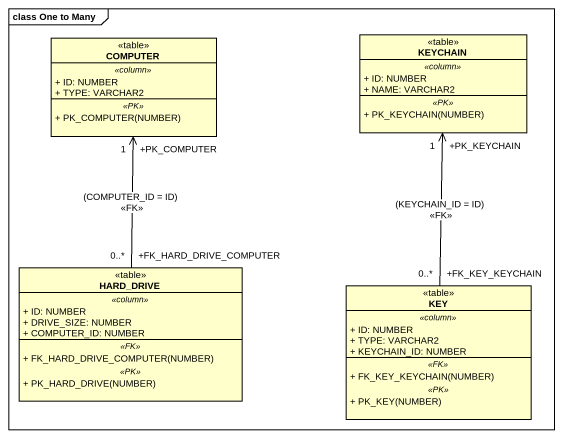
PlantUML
@startuml
mainframe class One to Many
hide circle
hide empty members
skinparam classAttributeIconSize 0
class COMPUTER <<table>> {
  .. <<column>> ..
  + ID: NUMBER
  + TYPE: VARCHAR2
  .. <<PK>> ..
  + PK_COMPUTER(NUMBER)
}
class KEYCHAIN <<table>> {
  .. <<column>> ..
  + ID: NUMBER
  + NAME: VARCHAR2
  .. <<PK>> ..
  + PK_KEYCHAIN(NUMBER)
}
class HARD_DRIVE <<table>> {
  .. <<column>> ..
  + ID: NUMBER
  + DRIVE_SIZE: NUMBER
  + COMPUTER_ID: NUMBER
  .. <<FK>> ..
  + FK_HARD_DRIVE_COMPUTER(NUMBER)
  .. <<PK>> ..
  + PK_HARD_DRIVE(NUMBER)
}
class KEY <<table>> {
  .. <<column>> ..
  + ID: NUMBER
  + TYPE: VARCHAR2
  + KEYCHAIN_ID: NUMBER
  .. <<FK>> ..
  + FK_KEY_KEYCHAIN(NUMBER)
  .. <<PK>> ..
  + PK_KEY(NUMBER)
}
HARD_DRIVE "+FK_HARD_DRIVE_COMPUTER\n0..*" -up-> "+PK_COMPUTER\n1" COMPUTER : (COMPUTER_ID = ID)\n<<FK>>
KEY "+FK_KEY_KEYCHAIN\n0..*" -up-> "+PK_KEYCHAIN\n1" KEYCHAIN : (KEYCHAIN_ID = ID)\n<<FK>>
@enduml
